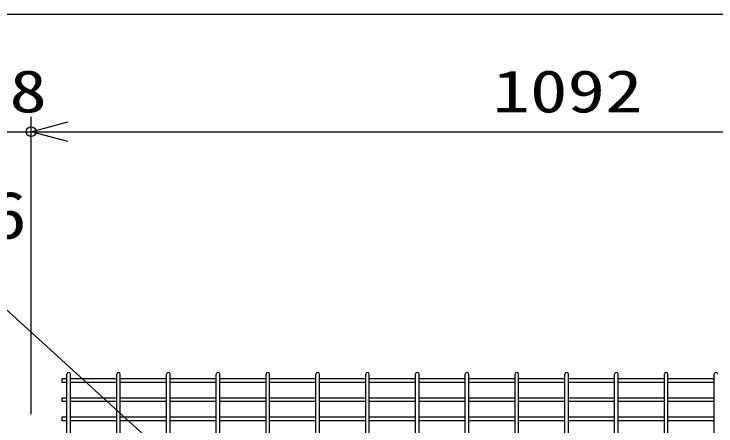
# Model space of a CAD drawing. Units: millimetres, scale not verified. Extents: x -4425 to 4425, y -3150 to 3150.
# Drawn here: x 526 to 1242, y 961 to 1381 of the extents above; entities that cross this region are included whole.
import ezdxf
from ezdxf.enums import TextEntityAlignment as Align

# ---------------------------------------------------------------- set-up
doc = ezdxf.new("R2010")
doc.units = ezdxf.units.MM
doc.header["$LTSCALE"] = 20
doc.header["$PDMODE"] = 32
doc.header["$PDSIZE"] = 10
for name, color, linetype, lineweight in [('0-5_寸法', 4, 'Continuous', 25), ('0-8_J200', 3, 'Continuous', 25), ('0-C_LAYER15', 1, 'Continuous', 25), ('1-7_Jﾊﾟﾈﾙ', 6, 'Continuous', 25), ('1-9_LAYER12', 3, 'Continuous', 25)]:
    doc.layers.add(name, color=color, linetype=linetype, lineweight=lineweight)
doc.layers.add('0-6_DEFPOINTS', color=7, linetype='Continuous')
doc.styles.add('ＭＳ ゴシック', font='')
doc.styles.get('ＭＳ ゴシック').set_extended_font_data('MS Gothic')

# ---------------------------------------------------------------- blocks, each defined once
blk = doc.blocks.new('_Open30')
at = {"layer": '0-5_寸法'}
blk.add_line((0, 0), (-20, 0), dxfattribs=at)
blk.add_lwpolyline([(-20, 5.36), (0, 0), (-20, -5.36)], dxfattribs=at)

msp = doc.modelspace()

# ---------------------------------------------------------------- linework, layer by layer
at = {"layer": '0-6_DEFPOINTS'}
msp.add_point((543.39, 1260.71), dxfattribs=at)
at = {"layer": '0-8_J200'}
for p, q in [((579.89, -952.9), (579.89, 1013.5)), ((583.49, -952.9), (583.49, 1013.5)), ((630.66, -952.9), (630.66, 1013.5)), ((634.26, -952.9), (634.26, 1013.5)), ((681.43, -952.9), (681.43, 1013.5)), ((685.03, -952.9), (685.03, 1013.5)), ((732.2, -952.9), (732.2, 1013.5)), ((735.8, -952.9), (735.8, 1013.5)), ((782.97, -952.9), (782.97, 1013.5)), ((786.57, -952.9), (786.57, 1013.5)), ((833.74, -952.9), (833.74, 1013.5)), ((837.34, -952.9), (837.34, 1013.5)), ((884.51, -952.9), (884.51, 1013.5)), ((888.11, -952.9), (888.11, 1013.5)), ((935.28, -952.9), (935.28, 1013.5)), ((938.88, -952.9), (938.88, 1013.5)), ((986.05, -952.9), (986.05, 1013.5)), ((989.65, -952.9), (989.65, 1013.5)), ((1036.82, -952.9), (1036.82, 1013.5)), ((1040.42, -952.9), (1040.42, 1013.5)), ((1087.59, -952.9), (1087.59, 1013.5)), ((1091.19, -952.9), (1091.19, 1013.5)), ((1138.36, -952.9), (1138.36, 1013.5)), ((1141.96, -952.9), (1141.96, 1013.5)), ((1189.13, -952.9), (1189.13, 1013.5)), ((1192.73, -952.9), (1192.73, 1013.5)), ((1239.9, -952.9), (1239.9, 1013.5)), ((630.66, 1008.67), (583.49, 1008.67)), ((630.66, 1005.07), (583.49, 1005.07)), ((681.43, 1008.67), (634.26, 1008.67)), ((681.43, 1005.07), (634.26, 1005.07)), ((732.2, 1008.67), (685.03, 1008.67)), ((732.2, 1005.07), (685.03, 1005.07)), ((782.97, 1008.67), (735.8, 1008.67)), ((782.97, 1005.07), (735.8, 1005.07)), ((833.74, 1008.67), (786.57, 1008.67)), ((833.74, 1005.07), (786.57, 1005.07)), ((884.51, 1008.67), (837.34, 1008.67)), ((884.51, 1005.07), (837.34, 1005.07)), ((935.28, 1008.67), (888.11, 1008.67)), ((935.28, 1005.07), (888.11, 1005.07)), ((986.05, 1008.67), (938.88, 1008.67)), ((986.05, 1005.07), (938.88, 1005.07)), ((1036.82, 1008.67), (989.65, 1008.67)), ((1036.82, 1005.07), (989.65, 1005.07)), ((1087.59, 1008.67), (1040.42, 1008.67)), ((1087.59, 1005.07), (1040.42, 1005.07)), ((1138.36, 1008.67), (1091.19, 1008.67)), ((1138.36, 1005.07), (1091.19, 1005.07)), ((1189.13, 1008.67), (1141.96, 1008.67)), ((1189.13, 1005.07), (1141.96, 1005.07)), ((1239.9, 1008.67), (1192.73, 1008.67)), ((1239.9, 1005.07), (1192.73, 1005.07)), ((630.66, 989.1), (583.49, 989.1)), ((681.43, 989.1), (634.26, 989.1)), ((732.2, 989.1), (685.03, 989.1)), ((782.97, 989.1), (735.8, 989.1)), ((833.74, 989.1), (786.57, 989.1)), ((884.51, 989.1), (837.34, 989.1)), ((935.28, 989.1), (888.11, 989.1)), ((986.05, 989.1), (938.88, 989.1)), ((1036.82, 989.1), (989.65, 989.1)), ((1087.59, 989.1), (1040.42, 989.1)), ((1138.36, 989.1), (1091.19, 989.1)), ((1189.13, 989.1), (1141.96, 989.1)), ((1239.9, 989.1), (1192.73, 989.1)), ((630.66, 985.5), (583.49, 985.5)), ((681.43, 985.5), (634.26, 985.5)), ((732.2, 985.5), (685.03, 985.5)), ((782.97, 985.5), (735.8, 985.5)), ((833.74, 985.5), (786.57, 985.5)), ((884.51, 985.5), (837.34, 985.5)), ((935.28, 985.5), (888.11, 985.5)), ((986.05, 985.5), (938.88, 985.5)), ((1036.82, 985.5), (989.65, 985.5)), ((1087.59, 985.5), (1040.42, 985.5)), ((1138.36, 985.5), (1091.19, 985.5)), ((1189.13, 985.5), (1141.96, 985.5)), ((1239.9, 985.5), (1192.73, 985.5)), ((630.66, 969.52), (583.49, 969.52)), ((681.43, 969.52), (634.26, 969.52)), ((732.2, 969.52), (685.03, 969.52)), ((782.97, 969.52), (735.8, 969.52)), ((833.74, 969.52), (786.57, 969.52)), ((884.51, 969.52), (837.34, 969.52)), ((935.28, 969.52), (888.11, 969.52)), ((986.05, 969.52), (938.88, 969.52)), ((1036.82, 969.52), (989.65, 969.52)), ((1087.59, 969.52), (1040.42, 969.52)), ((1138.36, 969.52), (1091.19, 969.52)), ((1189.13, 969.52), (1141.96, 969.52)), ((1239.9, 969.52), (1192.73, 969.52)), ((630.66, 965.92), (583.49, 965.92)), ((681.43, 965.92), (634.26, 965.92)), ((732.2, 965.92), (685.03, 965.92)), ((782.97, 965.92), (735.8, 965.92)), ((833.74, 965.92), (786.57, 965.92)), ((884.51, 965.92), (837.34, 965.92)), ((935.28, 965.92), (888.11, 965.92)), ((986.05, 965.92), (938.88, 965.92)), ((1036.82, 965.92), (989.65, 965.92)), ((1087.59, 965.92), (1040.42, 965.92)), ((1138.36, 965.92), (1091.19, 965.92)), ((1189.13, 965.92), (1141.96, 965.92)), ((1239.9, 965.92), (1192.73, 965.92))]:
    msp.add_line(p, q, dxfattribs=at)
for centre in [(581.69, 1013.5), (632.46, 1013.5), (683.23, 1013.5), (734, 1013.5), (784.77, 1013.5), (835.54, 1013.5), (886.31, 1013.5), (937.08, 1013.5), (987.85, 1013.5), (1038.62, 1013.5), (1089.39, 1013.5), (1140.16, 1013.5), (1190.93, 1013.5), (1241.7, 1013.5)]:
    msp.add_arc(centre, 1.8, 0, 180, dxfattribs=at)
at = {"layer": '0-C_LAYER15', "color": 2}
for p, q in [((507.89, 1380.71), (2772.89, 1380.71)), ((495.39, 1260.71), (543.39, 1260.71)), ((580.89, 1260.71), (1597.89, 1260.71)), ((580.89, 1260.71), (618.39, 1260.71))]:
    msp.add_line(p, q, dxfattribs=at)
at = {"layer": '0-C_LAYER15'}
msp.add_line((543.39, 972.8), (543.39, 1275.71), dxfattribs=at)
msp.add_line((543.39, 972.8), (543.39, 1275.71), dxfattribs=at)
at = {"layer": '1-7_Jﾊﾟﾈﾙ', "color": 3}
for p, q in [((574.69, 1008.67), (574.69, 1005.07)), ((579.89, 1008.67), (574.69, 1008.67)), ((579.89, 1005.07), (574.69, 1005.07)), ((574.69, 989.1), (574.69, 985.5)), ((579.89, 989.1), (574.69, 989.1)), ((579.89, 985.5), (574.69, 985.5)), ((574.69, 969.52), (574.69, 965.92)), ((579.89, 969.52), (574.69, 969.52)), ((579.89, 965.92), (574.69, 965.92))]:
    msp.add_line(p, q, dxfattribs=at)
at = {"layer": '1-9_LAYER12'}
msp.add_lwpolyline([(-230.48, 1136.5), (455.09, 1136.5), (754.91, 863.41)], dxfattribs=at)

# ---------------------------------------------------------------- block references
at = {"layer": '0-C_LAYER15', "xscale": 1.875, "yscale": 1.875, "rotation": 180}
msp.add_blockref('_Open30', (543.39, 1260.71), dxfattribs=at)
msp.add_blockref('_Open30', (543.39, 1260.71), dxfattribs=at)

# ---------------------------------------------------------------- texts
at = {"layer": '0-C_LAYER15', "color": 3, "style": 'ＭＳ ゴシック', "width": 1.3}
for s, p in [('48', (482.96, 1267.39)), ('1092', (1013.8, 1267.39))]:
    msp.add_text(s, height=43.26, dxfattribs=at).set_placement(p, align=Align.BOTTOM_LEFT)
at = {"layer": '1-9_LAYER12', "style": 'ＭＳ ゴシック', "width": 1.2}
msp.add_text('門扉横枠 □-31x31x1.6', height=48.11, dxfattribs=at).set_placement((-286.91, 1137.25), align=Align.BOTTOM_LEFT)

doc.saveas('drawing.dxf')
